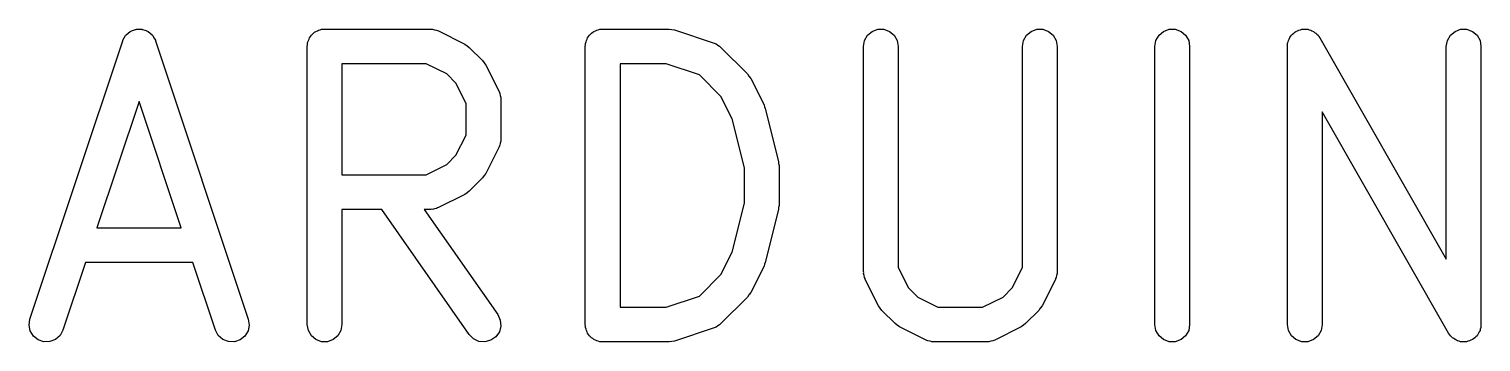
# Model space of a CAD drawing. Header units: millimetres. Extents: x 37 to 156, y -137 to -19.
# Drawn here: x 122.3 to 128.56, y -32.5 to -31.15 of the extents above; entities that cross this region are included whole.
import ezdxf

# ---------------------------------------------------------------- set-up
doc = ezdxf.new("R2010")
doc.units = ezdxf.units.MM
doc.layers.add('BLACK', color=7, linetype='Continuous')

# ---------------------------------------------------------------- blocks, each defined once
blk = doc.blocks.new('hhskb2-F.SilkS')
at = {"layer": 'BLACK'}
for p, q in [((122.7, -31.1953), (122.706, -31.1859)), ((122.706, -31.1859), (122.711, -31.1762)), ((122.711, -31.1762), (122.713, -31.1749)), ((122.713, -31.1749), (122.714, -31.1731)), ((122.714, -31.1731), (122.723, -31.1662)), ((122.723, -31.1662), (122.731, -31.159)), ((122.731, -31.159), (122.733, -31.1582)), ((122.733, -31.1582), (122.734, -31.1569)), ((122.734, -31.1569), (122.745, -31.1534)), ((122.745, -31.1534), (122.755, -31.1494)), ((122.755, -31.1494), (122.757, -31.1493)), ((122.757, -31.1493), (122.759, -31.1487)), ((122.759, -31.1487), (122.77, -31.149)), ((122.77, -31.149), (122.781, -31.1487)), ((122.781, -31.1487), (122.783, -31.1493)), ((122.783, -31.1493), (122.785, -31.1494)), ((122.785, -31.1494), (122.795, -31.1534)), ((122.795, -31.1534), (122.806, -31.1569)), ((122.806, -31.1569), (122.807, -31.1582)), ((122.807, -31.1582), (122.809, -31.159)), ((122.809, -31.159), (122.817, -31.1662)), ((122.817, -31.1662), (122.826, -31.1731)), ((122.826, -31.1731), (122.827, -31.1749)), ((122.827, -31.1749), (122.829, -31.1762)), ((122.829, -31.1762), (122.834, -31.1859)), ((122.834, -31.1859), (122.84, -31.1953)), ((123.5, -31.1972), (123.503, -31.1915)), ((123.503, -31.1915), (123.505, -31.1854)), ((123.505, -31.1854), (123.509, -31.1803)), ((123.509, -31.1803), (123.513, -31.1746)), ((123.513, -31.1746), (123.518, -31.1704)), ((123.518, -31.1704), (123.522, -31.1654)), ((123.522, -31.1654), (123.527, -31.1621)), ((123.527, -31.1621), (123.532, -31.1579)), ((123.532, -31.1579), (123.539, -31.1557)), ((123.539, -31.1557), (123.544, -31.1524)), ((123.544, -31.1524), (123.551, -31.1512)), ((123.551, -31.1512), (123.557, -31.149)), ((123.557, -31.149), (123.564, -31.149)), ((123.564, -31.149), (123.57, -31.1479)), ((123.57, -31.1479), (124.027, -31.1479)), ((124.027, -31.1479), (124.031, -31.1486)), ((124.031, -31.1486), (124.036, -31.1483)), ((124.036, -31.1483), (124.044, -31.1509)), ((124.044, -31.1509), (124.053, -31.1524)), ((124.053, -31.1524), (124.057, -31.1545)), ((124.057, -31.1545), (124.061, -31.1558)), ((124.061, -31.1558), (124.175, -31.2129)), ((124.7, -31.1972), (124.703, -31.1915)), ((124.703, -31.1915), (124.705, -31.1854)), ((124.705, -31.1854), (124.709, -31.1803)), ((124.709, -31.1803), (124.713, -31.1746)), ((124.713, -31.1746), (124.718, -31.1704)), ((124.718, -31.1704), (124.722, -31.1654)), ((124.722, -31.1654), (124.727, -31.1621)), ((124.727, -31.1621), (124.732, -31.1579)), ((124.732, -31.1579), (124.739, -31.1557)), ((124.739, -31.1557), (124.744, -31.1524)), ((124.744, -31.1524), (124.751, -31.1512)), ((124.751, -31.1512), (124.757, -31.149)), ((124.757, -31.149), (124.764, -31.149)), ((124.764, -31.149), (124.77, -31.1479)), ((124.77, -31.1479), (125.056, -31.1479)), ((125.056, -31.1479), (125.068, -31.1499)), ((125.068, -31.1499), (125.079, -31.1517)), ((125.079, -31.1517), (125.251, -31.2088)), ((125.9, -31.1972), (125.913, -31.1746)), ((125.913, -31.1746), (125.932, -31.1579)), ((125.932, -31.1579), (125.957, -31.149)), ((125.957, -31.149), (125.983, -31.149)), ((125.983, -31.149), (126.007, -31.1579)), ((126.007, -31.1579), (126.027, -31.1746)), ((126.027, -31.1746), (126.04, -31.1972)), ((126.585, -31.1972), (126.598, -31.1746)), ((126.598, -31.1746), (126.618, -31.1579)), ((126.618, -31.1579), (126.643, -31.149)), ((126.643, -31.149), (126.669, -31.149)), ((126.669, -31.149), (126.693, -31.1579)), ((126.693, -31.1579), (126.713, -31.1746)), ((126.713, -31.1746), (126.726, -31.1972)), ((127.157, -31.1972), (127.17, -31.1746)), ((127.17, -31.1746), (127.19, -31.1579)), ((127.19, -31.1579), (127.214, -31.149)), ((127.214, -31.149), (127.24, -31.149)), ((127.24, -31.149), (127.265, -31.1579)), ((127.265, -31.1579), (127.285, -31.1746)), ((127.285, -31.1746), (127.298, -31.1972)), ((127.728, -31.1972), (127.731, -31.1914)), ((127.731, -31.1914), (127.734, -31.1851)), ((127.734, -31.1851), (127.738, -31.1802)), ((127.738, -31.1802), (127.741, -31.1746)), ((127.741, -31.1746), (127.746, -31.1703)), ((127.746, -31.1703), (127.751, -31.1652)), ((127.751, -31.1652), (127.756, -31.162)), ((127.756, -31.162), (127.761, -31.1579)), ((127.761, -31.1579), (127.767, -31.1556)), ((127.767, -31.1556), (127.773, -31.1523)), ((127.773, -31.1523), (127.78, -31.1512)), ((127.78, -31.1512), (127.786, -31.149)), ((127.786, -31.149), (127.792, -31.149)), ((127.792, -31.149), (127.799, -31.1479)), ((127.799, -31.1479), (127.805, -31.149)), ((127.805, -31.149), (127.812, -31.149)), ((127.812, -31.149), (127.818, -31.1513)), ((127.818, -31.1513), (127.825, -31.1525)), ((127.825, -31.1525), (127.83, -31.1557)), ((127.83, -31.1557), (127.836, -31.1579)), ((127.836, -31.1579), (127.841, -31.1622)), ((127.841, -31.1622), (127.847, -31.1656)), ((127.847, -31.1656), (127.851, -31.1705)), ((127.851, -31.1705), (127.856, -31.1746)), ((127.856, -31.1746), (127.859, -31.1805)), ((127.859, -31.1805), (127.864, -31.1856)), ((127.864, -31.1856), (128.409, -32.1404)), ((128.414, -31.1972), (128.427, -31.1746)), ((128.427, -31.1746), (128.447, -31.1579)), ((128.447, -31.1579), (128.471, -31.149)), ((128.471, -31.149), (128.497, -31.149)), ((128.497, -31.149), (128.522, -31.1579)), ((128.522, -31.1579), (128.542, -31.1746)), ((128.542, -31.1746), (128.555, -31.1972)), ((122.299, -32.3991), (122.699, -31.1991)), ((122.699, -31.1991), (122.7, -31.1973)), ((122.7, -31.1973), (122.7, -31.1953)), ((122.84, -31.1953), (122.84, -31.1973)), ((122.84, -31.1973), (122.841, -31.1991)), ((122.841, -31.1991), (123.241, -32.3991)), ((123.495, -31.2229), (123.496, -31.2164)), ((123.495, -32.4229), (123.495, -31.2229)), ((123.496, -31.2098), (123.498, -31.2037)), ((123.496, -31.2164), (123.496, -31.2098)), ((123.498, -31.2037), (123.5, -31.1972)), ((124.175, -31.2129), (124.185, -31.2201)), ((124.185, -31.2201), (124.194, -31.227)), ((124.194, -31.227), (124.252, -31.2841)), ((124.695, -31.2229), (124.696, -31.2164)), ((124.695, -32.4229), (124.695, -31.2229)), ((124.696, -31.2098), (124.698, -31.2037)), ((124.696, -31.2164), (124.696, -31.2098)), ((124.698, -31.2037), (124.7, -31.1972)), ((125.251, -31.2088), (125.255, -31.2109)), ((125.255, -31.2109), (125.259, -31.212)), ((125.259, -31.212), (125.266, -31.2171)), ((125.266, -31.2171), (125.274, -31.2213)), ((125.274, -31.2213), (125.277, -31.2245)), ((125.277, -31.2245), (125.28, -31.227)), ((125.28, -31.227), (125.394, -31.3413)), ((125.895, -31.2229), (125.9, -31.1972)), ((125.895, -32.1943), (125.895, -31.2229)), ((126.04, -31.1972), (126.045, -31.2229)), ((126.045, -31.2229), (126.045, -32.1766)), ((126.581, -31.2229), (126.585, -31.1972)), ((126.581, -32.1766), (126.581, -31.2229)), ((126.726, -31.1972), (126.731, -31.2229)), ((126.731, -31.2229), (126.731, -32.1943)), ((127.152, -31.2229), (127.157, -31.1972)), ((127.152, -32.4229), (127.152, -31.2229)), ((127.298, -31.1972), (127.302, -31.2229)), ((127.302, -31.2229), (127.302, -32.4229)), ((127.724, -31.2229), (127.725, -31.2162)), ((127.724, -32.4229), (127.724, -31.2229)), ((127.725, -31.2095), (127.727, -31.2035)), ((127.725, -31.2162), (127.725, -31.2095)), ((127.727, -31.2035), (127.728, -31.1972)), ((128.409, -31.2229), (128.414, -31.1972)), ((128.409, -32.1404), (128.409, -31.2229)), ((128.555, -31.1972), (128.559, -31.2229)), ((128.559, -31.2229), (128.559, -32.4229)), ((123.645, -31.2979), (123.645, -31.7764)), ((124.009, -31.2979), (123.645, -31.2979)), ((124.097, -31.3416), (124.009, -31.2979)), ((124.252, -31.2841), (124.258, -31.2939)), ((124.258, -31.2939), (124.266, -31.3036)), ((124.266, -31.3036), (124.323, -31.4179)), ((124.845, -31.2979), (124.845, -32.3479)), ((125.044, -31.2979), (124.845, -31.2979)), ((125.187, -31.3456), (125.044, -31.2979)), ((124.137, -31.3816), (124.097, -31.3416)), ((124.181, -31.4691), (124.137, -31.3816)), ((125.28, -31.4387), (125.187, -31.3456)), ((125.394, -31.3413), (125.401, -31.3511)), ((125.401, -31.3511), (125.409, -31.3607)), ((125.409, -31.3607), (125.466, -31.475)), ((124.323, -31.4179), (124.324, -31.422)), ((124.324, -31.422), (124.326, -31.4258)), ((124.326, -31.4258), (124.328, -31.4344)), ((124.328, -31.4344), (124.33, -31.4429)), ((124.33, -31.4429), (124.33, -31.4472)), ((125.328, -31.5347), (125.28, -31.4387)), ((122.77, -31.46), (122.588, -32.005)), ((122.952, -32.005), (122.77, -31.46)), ((124.181, -31.6052), (124.181, -31.4691)), ((124.33, -31.4472), (124.331, -31.4514)), ((124.331, -31.4514), (124.331, -31.6229)), ((125.466, -31.475), (125.468, -31.4829)), ((125.468, -31.4829), (125.471, -31.4904)), ((125.471, -31.4904), (125.528, -31.719)), ((128.419, -32.4601), (127.874, -31.5053)), ((127.874, -31.5053), (127.874, -32.4229)), ((125.381, -31.7464), (125.328, -31.5347)), ((124.137, -31.6927), (124.181, -31.6052)), ((124.33, -31.6314), (124.328, -31.6399)), ((124.331, -31.6229), (124.33, -31.6271)), ((124.33, -31.6271), (124.33, -31.6314)), ((124.097, -31.7326), (124.137, -31.6927)), ((124.323, -31.6564), (124.266, -31.7707)), ((124.324, -31.6523), (124.323, -31.6564)), ((124.326, -31.6485), (124.324, -31.6523)), ((124.328, -31.6399), (124.326, -31.6485)), ((124.009, -31.7764), (124.097, -31.7326)), ((125.381, -31.8993), (125.381, -31.7464)), ((125.528, -31.719), (125.529, -31.7281)), ((125.529, -31.7281), (125.531, -31.7371)), ((125.531, -31.7371), (125.531, -31.9086)), ((123.645, -31.7764), (124.009, -31.7764)), ((124.252, -31.7902), (124.194, -31.8473)), ((124.258, -31.7803), (124.252, -31.7902)), ((124.266, -31.7707), (124.258, -31.7803)), ((124.175, -31.8614), (124.061, -31.9185)), ((124.185, -31.8542), (124.175, -31.8614)), ((124.194, -31.8473), (124.185, -31.8542)), ((123.817, -31.9264), (123.645, -31.9264)), ((123.645, -31.9264), (123.645, -32.4229)), ((124.194, -32.4659), (123.817, -31.9264)), ((124.027, -31.9264), (124, -31.9264)), ((124, -31.9264), (124.317, -32.3798)), ((124.031, -31.9257), (124.027, -31.9264)), ((124.036, -31.9259), (124.031, -31.9257)), ((124.044, -31.9234), (124.036, -31.9259)), ((124.053, -31.9219), (124.044, -31.9234)), ((124.057, -31.9197), (124.053, -31.9219)), ((124.061, -31.9185), (124.057, -31.9197)), ((125.328, -32.111), (125.381, -31.8993)), ((125.528, -31.9268), (125.471, -32.1553)), ((125.529, -31.9176), (125.528, -31.9268)), ((125.531, -31.9086), (125.529, -31.9176)), ((122.588, -32.005), (122.952, -32.005)), ((125.28, -32.207), (125.328, -32.111)), ((122.538, -32.155), (122.441, -32.4466)), ((123.002, -32.155), (122.538, -32.155)), ((123.099, -32.4466), (123.002, -32.155)), ((125.466, -32.1707), (125.409, -32.285)), ((125.468, -32.1628), (125.466, -32.1707)), ((125.471, -32.1553), (125.468, -32.1628)), ((125.896, -32.1985), (125.895, -32.1943)), ((126.045, -32.1766), (126.089, -32.2641)), ((126.537, -32.2641), (126.581, -32.1766)), ((126.731, -32.1943), (126.73, -32.1985)), ((125.187, -32.3002), (125.28, -32.207)), ((125.895, -32.2029), (125.896, -32.1985)), ((125.898, -32.2113), (125.895, -32.2029)), ((125.9, -32.2199), (125.898, -32.2113)), ((125.902, -32.2237), (125.9, -32.2199)), ((125.903, -32.2278), (125.902, -32.2237)), ((125.96, -32.3421), (125.903, -32.2278)), ((126.723, -32.2278), (126.666, -32.3421)), ((126.724, -32.2237), (126.723, -32.2278)), ((126.726, -32.2199), (126.724, -32.2237)), ((126.728, -32.2113), (126.726, -32.2199)), ((126.73, -32.2029), (126.728, -32.2113)), ((126.73, -32.1985), (126.73, -32.2029)), ((125.044, -32.3479), (125.187, -32.3002)), ((125.394, -32.3045), (125.28, -32.4187)), ((125.401, -32.2946), (125.394, -32.3045)), ((125.409, -32.285), (125.401, -32.2946)), ((126.089, -32.2641), (126.129, -32.3041)), ((126.129, -32.3041), (126.216, -32.3479)), ((126.409, -32.3479), (126.497, -32.3041)), ((126.497, -32.3041), (126.537, -32.2641)), ((124.317, -32.3798), (124.328, -32.4035)), ((124.845, -32.3479), (125.044, -32.3479)), ((125.967, -32.3518), (125.96, -32.3421)), ((125.974, -32.3616), (125.967, -32.3518)), ((126.031, -32.4187), (125.974, -32.3616)), ((126.216, -32.3479), (126.409, -32.3479)), ((126.652, -32.3616), (126.594, -32.4187)), ((126.658, -32.3518), (126.652, -32.3616)), ((126.666, -32.3421), (126.658, -32.3518)), ((122.295, -32.4249), (122.299, -32.3991)), ((122.3, -32.4504), (122.295, -32.4249)), ((122.441, -32.4466), (122.429, -32.4695)), ((123.111, -32.4695), (123.099, -32.4466)), ((123.245, -32.4249), (123.24, -32.4504)), ((123.241, -32.3991), (123.245, -32.4249)), ((123.5, -32.4485), (123.495, -32.4229)), ((123.645, -32.4229), (123.64, -32.4485)), ((124.33, -32.4294), (124.324, -32.4546)), ((124.328, -32.4035), (124.33, -32.4294)), ((124.696, -32.4293), (124.695, -32.4229)), ((124.696, -32.4359), (124.696, -32.4293)), ((124.698, -32.442), (124.696, -32.4359)), ((124.7, -32.4485), (124.698, -32.442)), ((125.251, -32.4369), (125.079, -32.494)), ((125.255, -32.4348), (125.251, -32.4369)), ((125.259, -32.4337), (125.255, -32.4348)), ((125.266, -32.4286), (125.259, -32.4337)), ((125.274, -32.4245), (125.266, -32.4286)), ((125.277, -32.4212), (125.274, -32.4245)), ((125.28, -32.4187), (125.277, -32.4212)), ((126.041, -32.4256), (126.031, -32.4187)), ((126.051, -32.4328), (126.041, -32.4256)), ((126.165, -32.4899), (126.051, -32.4328)), ((126.575, -32.4328), (126.461, -32.4899)), ((126.585, -32.4256), (126.575, -32.4328)), ((126.594, -32.4187), (126.585, -32.4256)), ((127.157, -32.4485), (127.152, -32.4229)), ((127.302, -32.4229), (127.298, -32.4485)), ((127.728, -32.4485), (127.724, -32.4229)), ((127.874, -32.4229), (127.869, -32.4485)), ((128.556, -32.4422), (128.555, -32.4485)), ((128.558, -32.4362), (128.556, -32.4422)), ((128.559, -32.4229), (128.558, -32.4295)), ((128.558, -32.4295), (128.558, -32.4362)), ((122.314, -32.4726), (122.3, -32.4504)), ((122.334, -32.4888), (122.314, -32.4726)), ((122.359, -32.497), (122.334, -32.4888)), ((122.385, -32.4963), (122.359, -32.497)), ((122.409, -32.4868), (122.385, -32.4963)), ((122.429, -32.4695), (122.409, -32.4868)), ((123.131, -32.4868), (123.111, -32.4695)), ((123.155, -32.4963), (123.131, -32.4868)), ((123.181, -32.497), (123.155, -32.4963)), ((123.206, -32.4888), (123.181, -32.497)), ((123.226, -32.4726), (123.206, -32.4888)), ((123.24, -32.4504), (123.226, -32.4726)), ((123.513, -32.4711), (123.5, -32.4485)), ((123.532, -32.4878), (123.513, -32.4711)), ((123.557, -32.4967), (123.532, -32.4878)), ((123.583, -32.4967), (123.557, -32.4967)), ((123.607, -32.4878), (123.583, -32.4967)), ((123.627, -32.4711), (123.607, -32.4878)), ((123.64, -32.4485), (123.627, -32.4711)), ((124.213, -32.4843), (124.194, -32.4659)), ((124.236, -32.4953), (124.213, -32.4843)), ((124.262, -32.4976), (124.236, -32.4953)), ((124.287, -32.4908), (124.262, -32.4976)), ((124.309, -32.4759), (124.287, -32.4908)), ((124.324, -32.4546), (124.309, -32.4759)), ((124.703, -32.4542), (124.7, -32.4485)), ((124.705, -32.4604), (124.703, -32.4542)), ((124.709, -32.4654), (124.705, -32.4604)), ((124.713, -32.4711), (124.709, -32.4654)), ((124.718, -32.4753), (124.713, -32.4711)), ((124.722, -32.4803), (124.718, -32.4753)), ((124.727, -32.4836), (124.722, -32.4803)), ((124.732, -32.4878), (124.727, -32.4836)), ((124.739, -32.4901), (124.732, -32.4878)), ((124.744, -32.4933), (124.739, -32.4901)), ((124.751, -32.4945), (124.744, -32.4933)), ((124.757, -32.4967), (124.751, -32.4945)), ((124.764, -32.4967), (124.757, -32.4967)), ((124.77, -32.4979), (124.764, -32.4967)), ((125.056, -32.4979), (124.77, -32.4979)), ((125.068, -32.4958), (125.056, -32.4979)), ((125.079, -32.494), (125.068, -32.4958)), ((126.169, -32.4912), (126.165, -32.4899)), ((126.173, -32.4933), (126.169, -32.4912)), ((126.182, -32.4949), (126.173, -32.4933)), ((126.19, -32.4974), (126.182, -32.4949)), ((126.194, -32.4971), (126.19, -32.4974)), ((126.199, -32.4979), (126.194, -32.4971)), ((126.427, -32.4979), (126.199, -32.4979)), ((126.431, -32.4971), (126.427, -32.4979)), ((126.436, -32.4974), (126.431, -32.4971)), ((126.444, -32.4949), (126.436, -32.4974)), ((126.453, -32.4933), (126.444, -32.4949)), ((126.457, -32.4912), (126.453, -32.4933)), ((126.461, -32.4899), (126.457, -32.4912)), ((127.17, -32.4711), (127.157, -32.4485)), ((127.19, -32.4878), (127.17, -32.4711)), ((127.214, -32.4967), (127.19, -32.4878)), ((127.24, -32.4967), (127.214, -32.4967)), ((127.265, -32.4878), (127.24, -32.4967)), ((127.285, -32.4711), (127.265, -32.4878)), ((127.298, -32.4485), (127.285, -32.4711)), ((127.741, -32.4711), (127.728, -32.4485)), ((127.761, -32.4878), (127.741, -32.4711)), ((127.786, -32.4967), (127.761, -32.4878)), ((127.812, -32.4967), (127.786, -32.4967)), ((127.836, -32.4878), (127.812, -32.4967)), ((127.856, -32.4711), (127.836, -32.4878)), ((127.869, -32.4485), (127.856, -32.4711)), ((128.423, -32.4652), (128.419, -32.4601)), ((128.427, -32.4711), (128.423, -32.4652)), ((128.432, -32.4752), (128.427, -32.4711)), ((128.436, -32.4801), (128.432, -32.4752)), ((128.442, -32.4835), (128.436, -32.4801)), ((128.447, -32.4878), (128.442, -32.4835)), ((128.453, -32.49), (128.447, -32.4878)), ((128.458, -32.4932), (128.453, -32.49)), ((128.465, -32.4944), (128.458, -32.4932)), ((128.471, -32.4967), (128.465, -32.4944)), ((128.478, -32.4967), (128.471, -32.4967)), ((128.484, -32.4979), (128.478, -32.4967)), ((128.491, -32.4967), (128.484, -32.4979)), ((128.497, -32.4967), (128.491, -32.4967)), ((128.503, -32.4945), (128.497, -32.4967)), ((128.51, -32.4934), (128.503, -32.4945)), ((128.515, -32.4901), (128.51, -32.4934)), ((128.522, -32.4878), (128.515, -32.4901)), ((128.527, -32.4837), (128.522, -32.4878)), ((128.532, -32.4805), (128.527, -32.4837)), ((128.537, -32.4754), (128.532, -32.4805)), ((128.542, -32.4711), (128.537, -32.4754)), ((128.545, -32.4655), (128.542, -32.4711)), ((128.549, -32.4606), (128.545, -32.4655)), ((128.551, -32.4543), (128.549, -32.4606)), ((128.555, -32.4485), (128.551, -32.4543))]:
    blk.add_line(p, q, dxfattribs=at)

msp = doc.modelspace()

# ---------------------------------------------------------------- block references
msp.add_blockref('hhskb2-F.SilkS', (0, 0))

doc.saveas('drawing.dxf')
